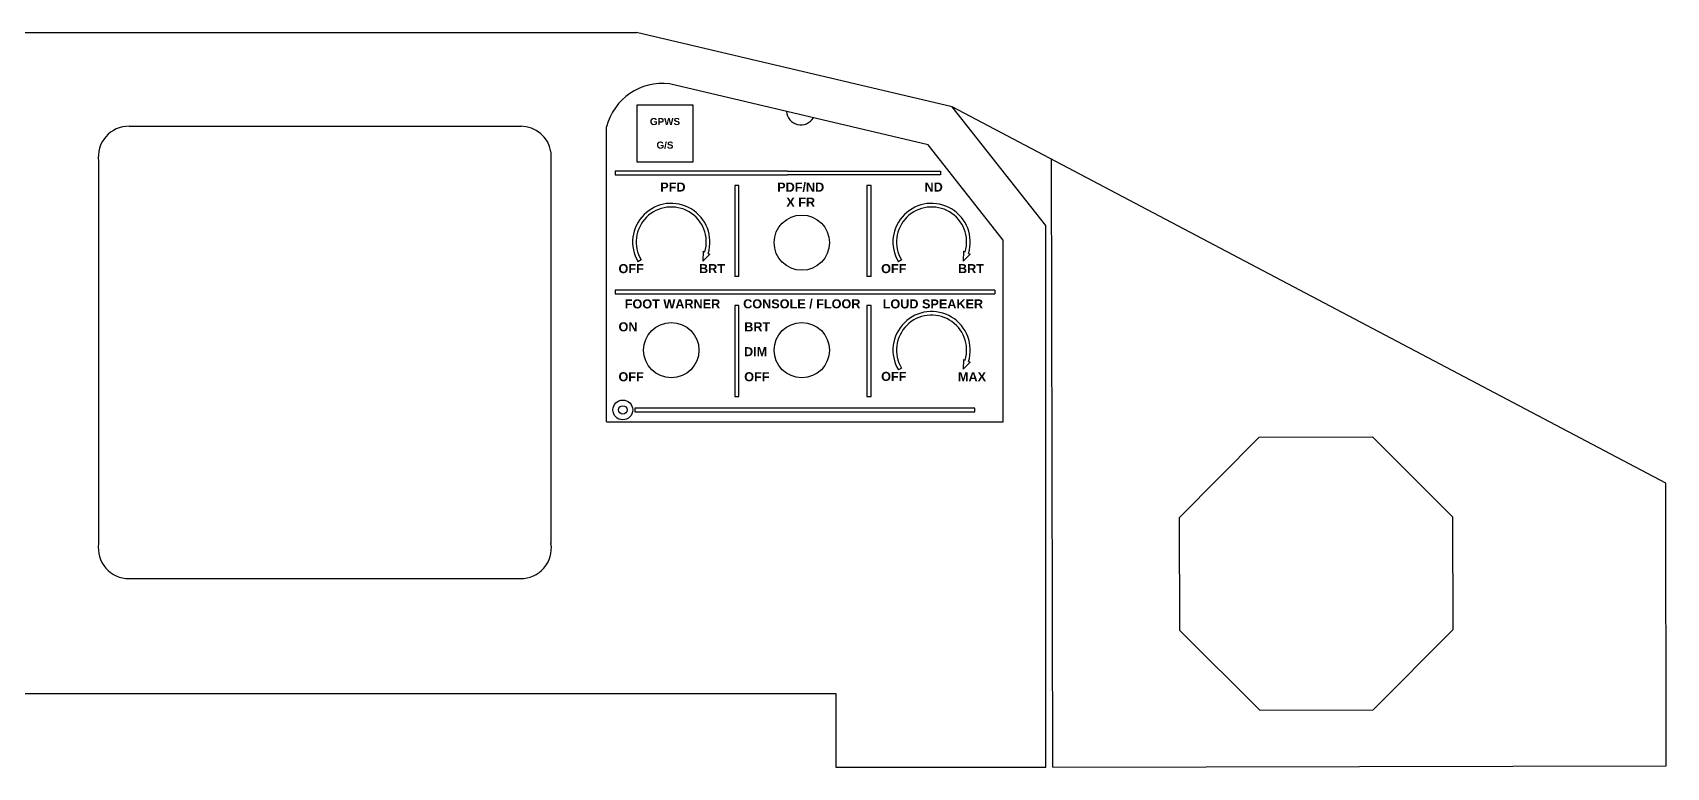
# Model space of a CAD drawing. Header units: millimetres. Extents: x -710 to 7903, y -55 to 3601.
# Drawn here: x 2970 to 3548, y 876 to 1136 of the extents above; entities that cross this region are included whole.
import ezdxf

# ---------------------------------------------------------------- set-up
doc = ezdxf.new("R2010")
doc.units = ezdxf.units.MM
doc.styles.get("Standard").update_dxf_attribs({"font": 'sanss___.ttf'})

msp = doc.modelspace()

# ---------------------------------------------------------------- linework, layer by layer
at = {"color": 5}
for p, q in [((2778.1, 1135.74), (3183.38, 1135.74)), ((3295.07, 1109.44), (3183.38, 1135.74)), ((3286.53, 1096.04), (3194.99, 1117.6)), ((3328.1, 1067.45), (3295.07, 1109.44)), ((3547.41, 976.32), (3295.07, 1109.44)), ((3142.7, 1102.59), (3003.87, 1102.59)), ((3172.78, 998.04), (3172.78, 1102.44)), ((3153.1, 1093.54), (3153.1, 954.97)), ((3313.1, 1062.26), (3286.53, 1096.04)), ((2993.1, 1090.21), (2993.1, 954.97)), ((2993.1, 1090.21), (2993.1, 954.97)), ((3330.64, 875.82), (3330.15, 1090.94)), ((3328.1, 875.74), (3328.1, 1067.45)), ((3313.1, 998.04), (3313.1, 1062.26)), ((3172.78, 998.04), (3313.1, 998.04)), ((3375.44, 964.21), (3403.66, 992.56)), ((3403.66, 992.56), (3443.66, 992.65)), ((3443.66, 992.65), (3472.01, 964.43)), ((3547.64, 876.32), (3547.41, 976.32)), ((3375.53, 924.21), (3375.44, 964.21)), ((3472.01, 964.43), (3472.1, 924.43)), ((3003.87, 942.59), (3142.34, 942.59)), ((3403.88, 895.99), (3375.53, 924.21)), ((3472.1, 924.43), (3443.88, 896.08)), ((3254, 901.74), (2859, 901.74)), ((3254, 875.74), (3254, 901.74)), ((3403.88, 895.99), (3443.88, 896.08)), ((3328.1, 875.74), (3254, 875.74)), ((3330.64, 875.82), (3547.64, 876.32))]:
    msp.add_line(p, q, dxfattribs=at)
at = {"color": 1}
for p, q in [((3175.78, 1086.73), (3175.78, 1085.47)), ((3290.86, 1086.73), (3290.86, 1085.47)), ((3206.95, 1058.4), (3206.81, 1054.87)), ((3206.95, 1058.4), (3207.56, 1058.13)), ((3208.73, 1057.62), (3209.31, 1057.36)), ((3299.05, 1058.4), (3298.9, 1054.87)), ((3299.05, 1058.4), (3299.65, 1058.13)), ((3300.82, 1057.62), (3301.4, 1057.36)), ((3184.98, 1055.29), (3183.88, 1054.65)), ((3209.31, 1057.36), (3206.81, 1054.87)), ((3277.07, 1055.29), (3275.98, 1054.65)), ((3301.4, 1057.36), (3298.9, 1054.87)), ((3219.58, 1049.4), (3218.11, 1049.4)), ((3266.33, 1049.4), (3264.86, 1049.4)), ((3175.78, 1044.61), (3175.78, 1043.35)), ((3310.1, 1044.61), (3310.1, 1043.35)), ((3219.58, 1039.22), (3218.11, 1039.22)), ((3266.33, 1039.22), (3264.86, 1039.22)), ((3299.05, 1020.13), (3298.9, 1016.6)), ((3301.4, 1019.09), (3298.9, 1016.6)), ((3299.05, 1020.13), (3299.65, 1019.86)), ((3300.82, 1019.35), (3301.4, 1019.09)), ((3277.07, 1017.02), (3275.98, 1016.37)), ((3182.76, 1002.85), (3182.76, 1001.59))]:
    msp.add_line(p, q, dxfattribs=at)
at = {"color": 5}
msp.add_lwpolyline([(3203.43, 1110.07), (3183.43, 1110.07), (3183.43, 1090.08), (3203.43, 1090.08)], close=True, dxfattribs=at)
at = {"color": 1}
for points in [[(3236.72, 1086.73), (3175.78, 1086.73)], [(3236.72, 1086.73), (3290.86, 1086.73)], [(3175.78, 1085.47), (3236.72, 1085.47)], [(3219.58, 1049.4), (3219.58, 1081.7), (3218.11, 1081.7), (3218.11, 1049.4)], [(3290.86, 1085.47), (3236.72, 1085.47)], [(3266.33, 1049.4), (3266.33, 1081.7), (3264.86, 1081.7), (3264.86, 1049.4)], [(3310.1, 1044.61), (3175.78, 1044.61)], [(3175.78, 1043.35), (3310.1, 1043.35)], [(3218.11, 1039.22), (3218.11, 1006.96), (3219.58, 1006.96), (3219.58, 1039.22)], [(3264.86, 1039.22), (3264.86, 1006.96), (3266.33, 1006.96), (3266.33, 1039.22)], [(3182.76, 1001.59), (3303.06, 1001.59), (3303.06, 1002.85), (3182.76, 1002.85)]]:
    msp.add_lwpolyline(points, dxfattribs=at)
at = {"color": 5}
for centre in [(3241.83, 1061.43), (3195.65, 1023.37), (3241.83, 1023.37)]:
    msp.add_circle(centre, 9.78, dxfattribs=at)
for radius in [3.5, 1.5]:
    msp.add_circle((3178.51, 1002.22), radius)
for centre, radius, start, end in [((3192.43, 1097.49), 20.26, 82.64315, 165.87679), ((3003.69, 1091.88), 10.72, 89.02159, 188.92139), ((3142.52, 1091.88), 10.72, 8.92139, 90.97841), ((3003.69, 953.3), 10.72, 171.07861, 270.97841), ((3142.52, 953.3), 10.72, 269.02159, 8.92139)]:
    msp.add_arc(centre, radius, start, end, dxfattribs=at)
msp.add_arc((3241.53, 1108.25), 5.12, 184.64256, 328.85779)
at = {"color": 1}
for centre, radius, start in [((3195.65, 1061.64), 13.68, 342.9299), ((3287.74, 1061.64), 13.68, 342.9299), ((3195.65, 1061.64), 12.41, 343.61593), ((3287.74, 1061.64), 12.41, 343.61593), ((3287.74, 1023.37), 13.68, 342.9299), ((3287.74, 1023.37), 12.41, 343.61593)]:
    msp.add_arc(centre, radius, start, 210.71963, dxfattribs=at)

# ---------------------------------------------------------------- texts
for s, insert, char_height, width, attachment_point in [('{\\fSansSerif|b1|i0|c2|p2;GPWS\\P\\PG/S}', (3193.43, 1100.08), 2.5, 10, 5), ('{\\fSansSerif|b1|i0|c2|p2;PFD}', (3191.75, 1082.7), 3.2, 9.2364, 1), ('{\\fSansSerif|b1|i0|c2|p2;PDF/ND\\PX FR}', (3241.44, 1078.41), 3.2, 13.5965, 5), ('{\\fSansSerif|b1|i0|c2|p2;ND}', (3288.47, 1081.1), 3.2, 9.2364, 5), ('{\\fSansSerif|b1|i0|c2|p2;OFF}', (3176.99, 1053.84), 3.2, 9.2364, 1), ('{\\fSansSerif|b1|i0|c2|p2;BRT}', (3205.47, 1053.84), 3.2, 9.2364, 1), ('{\\fSansSerif|b1|i0|c2|p2;OFF}', (3269.89, 1053.84), 3.2, 9.2364, 1), ('{\\fSansSerif|b1|i0|c2|p2;BRT}', (3297.08, 1053.84), 3.2, 9.2364, 1), ('{\\fSansSerif|b1|i0|c2|p2;FOOT WARNER}', (3196.09, 1039.73), 3.2, 41.3538, 5), ('{\\fSansSerif|b1|i0|c2|p2;CONSOLE / FLOOR}', (3241.83, 1039.73), 3.2, 41.3538, 5), ('{\\fSansSerif|b1|i0|c2|p2;LOUD SPEAKER}', (3288.2, 1039.73), 3.2, 35.6794, 5), ('{\\fSansSerif|b1|i0|c2|p2;ON}', (3177, 1033.24), 3.2, 9.2364, 1), ('{\\fSansSerif|b1|i0|c2|p2;BRT}', (3221.46, 1033.24), 3.2, 9.2364, 1), ('{\\fSansSerif|b1|i0|c2|p2;DIM}', (3221.39, 1024.45), 3.2, 9.2364, 1), ('{\\fSansSerif|b1|i0|c2|p2;OFF}', (3176.98, 1015.57), 3.2, 9.2364, 1), ('{\\fSansSerif|b1|i0|c2|p2;OFF}', (3221.46, 1015.57), 3.2, 9.2364, 1), ('{\\fSansSerif|b1|i0|c2|p2;OFF}', (3269.89, 1015.69), 3.2, 9.2364, 1), ('{\\fSansSerif|b1|i0|c2|p2;MAX}', (3297.07, 1015.57), 3.2, 9.2364, 1)]:
    msp.add_mtext(s, dxfattribs=dict(at, insert=insert, char_height=char_height, width=width, attachment_point=attachment_point))

doc.saveas('drawing.dxf')
